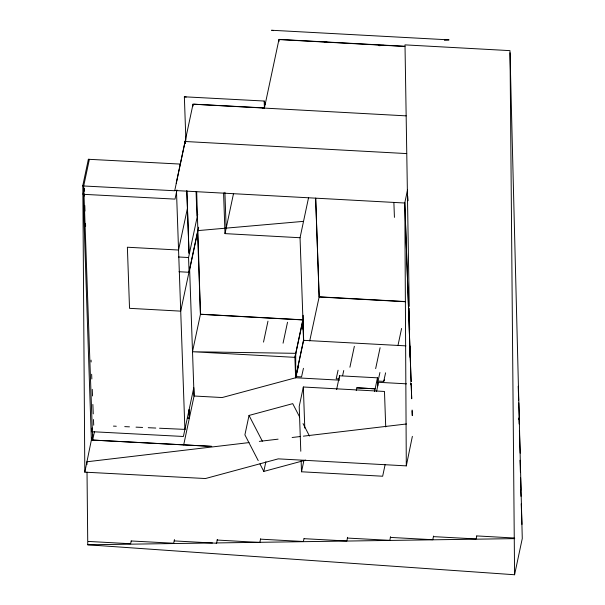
<?xml version="1.0" encoding="UTF-8"?>
<svg xmlns="http://www.w3.org/2000/svg" width="605" height="605" viewBox="0 0 605 605"><rect width="100%" height="100%" fill="white"/><g stroke="black" fill="none" stroke-linecap="round" stroke-linejoin="round"><path stroke-width="0.91" d="M303.188 315.296L303.166 329.385L302.833 319.924L200.444 314.305L197.532 231.844L180.714 311.136L129.53 308.331L127.375 247.226L178.558 250.031L187.459 208.15M84.813 472.15L91.378 440.009L82.817 185.485L84.813 472.15L205.466 478.532L278.255 458.855L406.303 465.873L412.368 436.356M180.388 164.084L88.39 159.281L82.726 185.932L174.716 190.749L185.107 141.494L406.711 153.587M89.358 159.334L83.694 185.985L92.663 440.077L94.425 431.811M84.193 188.783L83.021 194.296L175.011 199.113L176.963 189.925M92.179 427.985L91.4 431.66L183.398 436.477L193.797 387.669L194.069 396.003L183.693 444.841L91.695 440.024L92.867 434.511M176.199 183.307L193.018 104.181L406.182 115.865M179.004 271.728L189.078 272.28L188.556 257.533L197.744 214.314M131.209 540.983L130.627 543.744L88.39 541.43M189.078 272.28L198.652 227.215M192.488 351.739L200.459 314.214L302.969 319.833L294.99 357.358L192.488 351.739L295.732 353.328L295.679 377.762L222.148 397.545L194.069 396.003L189.615 269.134M308.595 197.517L300.05 237.735L225.015 233.621L233.56 193.403M264.385 108.114L278.95 39.559L404.783 46.456M174.452 539.569L173.665 543.245L131.141 540.968M217.339 539.547L216.56 543.23L174.316 540.915M263.515 342.097L267.97 321.164M299.604 416.936L292.729 403.641L249.026 415.438L244.904 434.859L258.222 460.617M283.064 343.179L287.511 322.246M305.691 460.118L263.81 471.424L265.875 461.713M260.611 538.79L259.832 542.473L217.059 540.046M303.597 340.26L295.633 377.754L294.877 357.351L302.833 319.924L303.521 340.32L295.558 377.754L339.549 380.159M309.73 340.865L319.13 297.002L315.644 198.319M385.725 426.933L384.477 391.458L303.339 387.003L299.21 406.424L300.791 451.239M385.098 464.746L382.655 476.226L301.517 471.779L303.96 460.299M303.96 538.752L303.377 541.505L260.581 539.161M336.607 389.544L339.534 375.781L377.475 377.83L377.762 385.824M349.909 367.22L354.356 346.302M407.528 189.985L404.753 203.015L174.694 190.499M375.652 368.626L380.099 347.716M374.548 391.586L377.475 377.83M376.552 391.511L378.511 382.299M347.61 537.316L346.824 540.991L304.028 538.677M397.969 345.508L401.591 328.47M390.603 536.665L389.824 540.341L347.3 538.064M433.551 536.038L432.772 539.72L390.255 537.406M476.732 536.174L476.143 538.934L433.626 536.643M518.689 419.545L519.279 416.792L518.788 402.915M520.61 490.806L521.003 488.969L520.61 477.867M87.022 472.15L87.763 544.787L514.575 574.75L522.274 538.51L509.954 50.631L405.002 44.876L409.252 306.364M356.254 390.588L356.852 387.805L375.13 388.826L356.844 387.835M303.438 368.309L301.555 376.885L295.883 376.575L298.688 365.549M338.074 370.215L336.191 378.783L339.428 378.964M379.925 372.506L378.042 381.082L383.706 381.392L384.591 379.872M383.706 381.392L385.597 372.816M342.611 375.667L343.746 370.525M295.883 376.575L296.768 375.055M249.033 442.595L86.923 461.774L86.946 464.602M259.341 441.378L278.088 439.162M292.139 437.498L300.572 436.5M303.385 436.167L406.469 423.976M197.449 230.649L303.339 221.37M378.987 45.708L383.661 45.315M444.395 40.255L449.069 39.862L271.577 30.25L273.422 30.651M87.763 544.787L212.453 542.987M216.227 542.935L514.719 538.624M113.46 426.109L116.281 426.238M124.743 426.623L129.447 426.843M136.027 427.145L142.614 427.448M148.255 427.705L155.78 428.053M159.538 428.227L184.926 429.391M185.894 140.216L184.359 96.8L264.181 101.027L265.527 104.499M193.986 104.204L264.423 107.917L264.181 101.027M91.378 440.009L211.773 446.377L183.693 444.841M404.821 46.282L278.988 39.386L279.018 41.435M178.483 256.981L188.556 257.533M405.562 301.562L319.168 296.821L315.681 198.137M319.054 296.987L405.486 301.729M303.521 340.32L405.932 345.871M377.308 382.231L406.515 383.835M476.506 535.901L514.174 538.004M184.359 96.8L186.219 97.072M262.562 108.159L264.423 108.431M324.204 41.677L327.895 42.479M303.045 423.583L309.488 436.054M249.026 415.438L262.351 441.196M259.946 463.944L263.81 471.424M407.672 196.08L408.088 200.724M84.087 188.457L84.201 191.286M84.314 194.114L84.39 195.997M84.776 205.435L85.002 211.092M85.502 223.351L85.623 226.179M91.068 360.119L91.143 362.002M91.642 374.268L91.831 378.98M92.255 389.355L92.52 395.957M92.867 404.45L93.253 413.88M93.48 419.537L93.715 425.202M393.878 202.418L394.43 217.376M189.04 409.903L189.35 418.214L187.482 418.093L189.357 418.168L189.062 409.804M518.198 386.27L518.689 400.139M518.961 418.327L519.158 423.976M519.392 430.563L520.187 453.16M519.99 460.284L520.413 472.308M520.716 489.793L520.95 496.334M521.215 503.814L521.956 524.391M404.783 202.879L411.098 381.649M411.166 383.532L411.695 398.642M412.134 410.924L412.3 415.643L412.103 410.031M339.534 375.781L339.594 377.55M300.05 237.735L303.695 341.114M303.339 387.003L304.784 428.083M301.124 460.571L301.517 471.779M224.894 192.284L226.157 228.13M223.578 193.018L225.015 233.621M186.832 190.514L189.047 253.276M176.463 190.711L184.896 429.55M88.39 159.266L88.459 161.127M411.113 381.755L404.821 202.698L406.303 465.873M411.181 383.638L411.71 398.718M193.018 104.181L193.086 106.064M196.073 191.603L196.935 216.038M186.839 191.256L189.01 253.291M196.678 191.83L200.444 314.305M409.283 308.255L409.63 329.967M409.895 346.015L410.077 357.343M410.492 382.829L410.523 384.719M510.03 52.779L514.575 574.75M185.168 143.279L185.1 141.426L185.168 143.317"/></g></svg>
